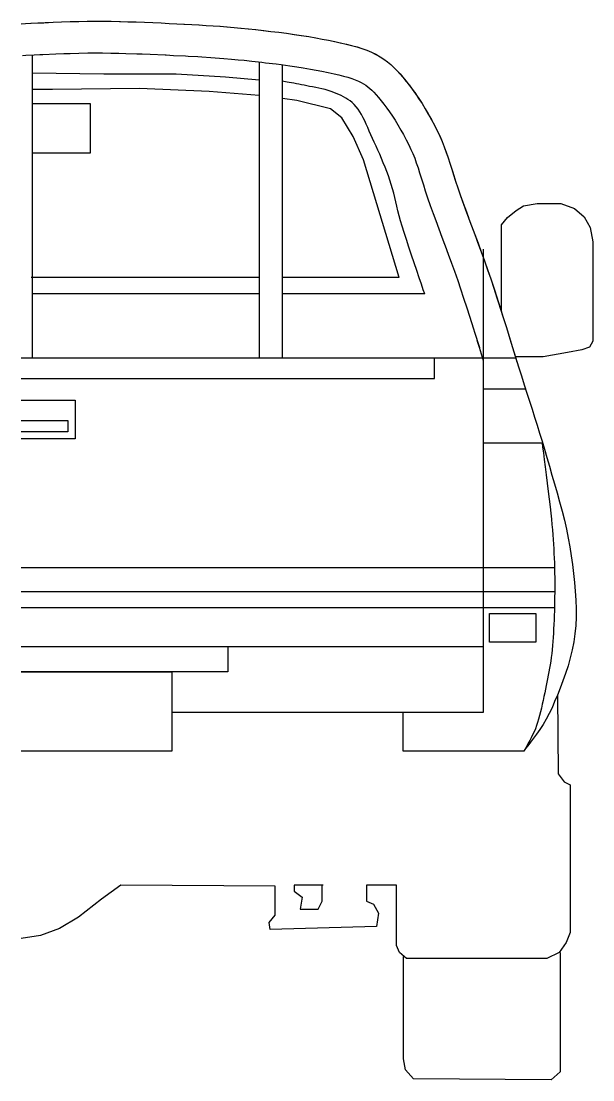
# Model space of a CAD drawing. Extents: x 47053 to 48816, y 72538 to 74171.
# Drawn here: x 47934 to 48816, y 72538 to 74171 of the extents above; entities that cross this region are included whole.
import ezdxf

# ---------------------------------------------------------------- set-up
doc = ezdxf.new("R2010")
doc.units = 0
doc.header["$LTSCALE"] = 32258
doc.header["$MEASUREMENT"] = 0
doc.layers.get('0').update_dxf_attribs({"linetype": 'CONTINUOUS'})

msp = doc.modelspace()

# ---------------------------------------------------------------- linework, layer by layer
at = {"linetype": 'CONTINUOUS'}
for p, q in [((47934.487, 74166.744), (47941.233, 74167.018)), ((47934.507, 74166.744), (47940.978, 74167.008)), ((47940.978, 74167.008), (47949.554, 74167.4)), ((47941.233, 74167.018), (47949.828, 74167.41)), ((47949.554, 74167.4), (47961.018, 74167.938)), ((47949.828, 74167.41), (47959.971, 74167.889)), ((47959.971, 74167.889), (47971.357, 74168.418)), ((47961.018, 74167.938), (47969.379, 74168.33)), ((47969.379, 74168.33), (47983.604, 74168.957)), ((47971.357, 74168.418), (47983.682, 74168.966)), ((47983.604, 74168.957), (47996.673, 74169.485)), ((47983.682, 74168.966), (47996.644, 74169.485)), ((47996.644, 74169.485), (48009.919, 74169.955)), ((47996.673, 74169.485), (48010.007, 74169.955)), ((48009.919, 74169.955), (48023.214, 74170.337)), ((48010.007, 74169.955), (48023.224, 74170.337)), ((48023.214, 74170.337), (48036.215, 74170.591)), ((48023.224, 74170.337), (48036.206, 74170.591)), ((48036.206, 74170.591), (48048.609, 74170.68)), ((48036.215, 74170.591), (48048.619, 74170.68)), ((48048.609, 74170.68), (48060.808, 74170.631)), ((48048.619, 74170.68), (48060.808, 74170.631)), ((48060.808, 74170.631), (48073.31, 74170.464)), ((48060.808, 74170.631), (48072.008, 74170.484)), ((48072.008, 74170.484), (48087.515, 74170.17)), ((48073.31, 74170.464), (48086.037, 74170.21)), ((48086.037, 74170.21), (48098.901, 74169.867)), ((48087.515, 74170.17), (48098.95, 74169.867)), ((48098.901, 74169.867), (48111.843, 74169.456)), ((48098.95, 74169.867), (48111.481, 74169.466)), ((48111.481, 74169.466), (48124.776, 74168.986)), ((48111.843, 74169.456), (48124.756, 74168.986)), ((48124.756, 74168.986), (48137.561, 74168.467)), ((48124.776, 74168.986), (48137.522, 74168.467)), ((48137.522, 74168.467), (48150.151, 74167.909)), ((48137.561, 74168.467), (48150.19, 74167.909)), ((48150.151, 74167.909), (48162.614, 74167.331)), ((48150.19, 74167.909), (48162.555, 74167.341)), ((48162.555, 74167.341), (48174.558, 74166.744)), ((48162.614, 74167.331), (48174.45, 74166.744)), ((48174.45, 74166.744), (48185.474, 74166.186)), ((48174.558, 74166.744), (48186.198, 74166.157)), ((48185.474, 74166.186), (48197.564, 74165.55)), ((48186.198, 74166.157), (48197.545, 74165.55)), ((48197.545, 74165.55), (48208.656, 74164.923)), ((48197.564, 74165.55), (48208.999, 74164.903)), ((48208.656, 74164.923), (48219.582, 74164.257)), ((48208.999, 74164.903), (48219.641, 74164.248)), ((48219.582, 74164.257), (48230.4, 74163.552)), ((48219.641, 74164.248), (48230.4, 74163.552)), ((48230.4, 74163.552), (48241.149, 74162.779)), ((48230.4, 74163.552), (48240.934, 74162.789)), ((48240.934, 74162.789), (48251.889, 74161.937)), ((48241.149, 74162.779), (48251.909, 74161.937)), ((48251.889, 74161.937), (48262.942, 74160.997)), ((48251.909, 74161.937), (48262.717, 74161.017)), ((48262.717, 74161.017), (48273.652, 74159.999)), ((48262.942, 74160.997), (48273.368, 74160.018)), ((48273.368, 74160.018), (48284.94, 74158.853)), ((48273.652, 74159.999), (48284.754, 74158.873)), ((48284.754, 74158.873), (48296.15, 74157.659)), ((48284.94, 74158.853), (48295.758, 74157.698)), ((48295.758, 74157.698), (48308.514, 74156.278)), ((48296.15, 74157.659), (48307.839, 74156.357)), ((48307.839, 74156.357), (48319.704, 74154.986)), ((48308.514, 74156.278), (48319.479, 74155.006)), ((48319.479, 74155.006), (48332.069, 74153.479)), ((48319.704, 74154.986), (48331.638, 74153.527)), ((48331.638, 74153.527), (48343.543, 74151.99)), ((48332.069, 74153.479), (48343.543, 74151.99)), ((48343.543, 74151.99), (48355.32, 74150.375)), ((48343.543, 74151.99), (48355.878, 74150.297)), ((48355.32, 74150.375), (48366.843, 74148.681)), ((48355.878, 74150.297), (48366.275, 74148.779)), ((48366.275, 74148.779), (48378.023, 74146.909)), ((48366.843, 74148.681), (48378.014, 74146.909)), ((48378.014, 74146.909), (48388.734, 74145.059)), ((48378.023, 74146.909), (48388.734, 74145.059)), ((48388.734, 74145.059), (48398.886, 74143.13)), ((48388.734, 74145.059), (48398.886, 74143.13)), ((48398.886, 74143.13), (48408.568, 74141.202)), ((48398.886, 74143.13), (48408.539, 74141.212)), ((48408.539, 74141.212), (48418.192, 74139.244)), ((48408.568, 74141.202), (48417.937, 74139.293)), ((48417.937, 74139.293), (48426.993, 74137.374)), ((48418.192, 74139.244), (48426.386, 74137.511)), ((48426.386, 74137.511), (48436.088, 74135.298)), ((48426.993, 74137.374), (48435.726, 74135.387)), ((48435.726, 74135.387), (48444.145, 74133.292)), ((48436.088, 74135.298), (48444.047, 74133.311)), ((48444.047, 74133.311), (48452.486, 74130.981)), ((48444.145, 74133.292), (48452.261, 74131.05)), ((47936.465, 74117.833), (47941.683, 74118.039)), ((47941.683, 74118.039), (47954.469, 74118.626)), ((47951.375, 74118.479), (47951.375, 73651.183)), ((47954.469, 74118.626), (47963.329, 74119.047)), ((47963.329, 74119.047), (47967.813, 74119.262)), ((47967.813, 74119.262), (47987.872, 74120.144)), ((47987.872, 74120.144), (48000.374, 74120.653)), ((48000.374, 74120.653), (48009.968, 74120.986)), ((48009.968, 74120.986), (48023.439, 74121.367)), ((48023.439, 74121.367), (48037.537, 74121.641)), ((48037.537, 74121.641), (48048.786, 74121.73)), ((48048.786, 74121.73), (48059.966, 74121.681)), ((48059.966, 74121.681), (48072.967, 74121.514)), ((48072.967, 74121.514), (48085.185, 74121.26)), ((48085.185, 74121.26), (48096.091, 74120.976)), ((48096.091, 74120.976), (48113.047, 74120.437)), ((48113.047, 74120.437), (48121.036, 74120.153)), ((48121.036, 74120.153), (48133.508, 74119.634)), ((48133.508, 74119.634), (48156.769, 74118.607)), ((48156.769, 74118.607), (48157.954, 74118.558)), ((48157.954, 74118.558), (48169.438, 74117.99)), ((48169.438, 74117.99), (48188.156, 74117.04)), ((48188.156, 74117.04), (48192.239, 74116.815)), ((48192.239, 74116.815), (48206.982, 74115.993)), ((48206.982, 74115.993), (48213.219, 74115.611)), ((48452.261, 74131.05), (48460.054, 74128.592)), ((48452.486, 74130.981), (48459.858, 74128.661)), ((48459.858, 74128.661), (48467.749, 74125.792)), ((48460.054, 74128.592), (48467.524, 74125.881)), ((48467.524, 74125.881), (48474.69, 74122.875)), ((48467.749, 74125.792), (48474.612, 74122.914)), ((48474.612, 74122.914), (48481.337, 74119.625)), ((48474.69, 74122.875), (48481.533, 74119.517)), ((48481.337, 74119.625), (48488.112, 74115.787)), ((48481.533, 74119.517), (48487.945, 74115.895)), ((48487.945, 74115.895), (48493.849, 74112.096)), ((48488.112, 74115.787), (48493.79, 74112.145)), ((48213.219, 74115.611), (48226.778, 74114.72)), ((48226.778, 74114.72), (48240.19, 74113.76)), ((48240.19, 74113.76), (48246.837, 74113.242)), ((48246.837, 74113.242), (48258.673, 74112.243)), ((48258.673, 74112.243), (48269.335, 74111.244)), ((48269.335, 74111.244), (48278.165, 74110.354)), ((48278.165, 74110.354), (48290.001, 74109.081)), ((48290.001, 74109.081), (48305.754, 74107.328)), ((48301.377, 74107.818), (48301.377, 73651.183)), ((48305.754, 74107.328), (48311.53, 74106.663)), ((48311.53, 74106.663), (48327.566, 74104.705)), ((48327.566, 74104.705), (48335.476, 74103.687)), ((48335.476, 74103.687), (48349.045, 74101.817)), ((48337.659, 73651.183), (48337.659, 74103.54)), ((48349.045, 74101.817), (48359.54, 74100.28)), ((48359.54, 74100.28), (48369.349, 74098.723)), ((48493.79, 74112.145), (48499.233, 74108.141)), ((48493.849, 74112.096), (48499.321, 74108.082)), ((48499.233, 74108.141), (48504.686, 74103.638)), ((48499.321, 74108.082), (48504.461, 74103.843)), ((48504.461, 74103.843), (48509.337, 74099.35)), ((48504.686, 74103.638), (48509.229, 74099.457)), ((48509.229, 74099.457), (48513.977, 74094.621)), ((48509.337, 74099.35), (48514.026, 74094.582)), ((48061.826, 74089.178), (47951.375, 74090.754)), ((48173.735, 74089.178), (48061.826, 74089.178)), ((48249.393, 74084.449), (48173.735, 74089.178)), ((48301.377, 74079.721), (48249.393, 74084.449)), ((48369.349, 74098.723), (48380.432, 74096.814)), ((48380.432, 74096.814), (48389.35, 74095.12)), ((48389.35, 74095.12), (48398.005, 74093.397)), ((48398.005, 74093.397), (48407.853, 74091.39)), ((48407.853, 74091.39), (48416.929, 74089.462)), ((48416.929, 74089.462), (48424.32, 74087.778)), ((48424.32, 74087.778), (48431.614, 74085.967)), ((48431.614, 74085.967), (48438.428, 74084.087)), ((48438.428, 74084.087), (48444.429, 74082.198)), ((48513.977, 74094.621), (48518.715, 74089.442)), ((48514.026, 74094.582), (48518.637, 74089.52)), ((48518.637, 74089.52), (48523.219, 74084.136)), ((48518.715, 74089.442), (48523.16, 74084.204)), ((48523.16, 74084.204), (48527.585, 74078.761)), ((48523.219, 74084.136), (48527.889, 74078.399)), ((48116.993, 74067.111), (47983.016, 74065.535)), ((48224.174, 74062.383), (48116.993, 74067.111)), ((48339.578, 74077.792), (48337.659, 74078.144)), ((48341.967, 74077.371), (48339.578, 74077.792)), ((48344.767, 74076.872), (48341.967, 74077.371)), ((48347.919, 74076.304), (48344.767, 74076.872)), ((48351.355, 74075.687), (48347.919, 74076.304)), ((48355.027, 74075.012), (48351.355, 74075.687)), ((48358.864, 74074.277), (48355.027, 74075.012)), ((48362.81, 74073.514), (48358.864, 74074.277)), ((48366.794, 74072.691), (48362.81, 74073.514)), ((48370.759, 74071.84), (48366.794, 74072.691)), ((48374.871, 74070.978), (48370.759, 74071.84)), ((48379.276, 74070.117), (48374.871, 74070.978)), ((48383.897, 74069.226), (48379.276, 74070.117)), ((48388.665, 74068.306), (48383.897, 74069.226)), ((48393.521, 74067.317), (48388.665, 74068.306)), ((48398.377, 74066.25), (48393.521, 74067.317)), ((48444.429, 74082.198), (48449.618, 74080.308)), ((48449.618, 74080.308), (48454.522, 74078.252)), ((48454.522, 74078.252), (48458.624, 74076.235)), ((48458.624, 74076.235), (48462.658, 74073.964)), ((48462.658, 74073.964), (48466.026, 74071.791)), ((48466.026, 74071.791), (48469.296, 74069.392)), ((48469.296, 74069.392), (48472.281, 74066.925)), ((48472.281, 74066.925), (48475.356, 74064.096)), ((48527.585, 74078.761), (48532.745, 74072.212)), ((48527.889, 74078.399), (48532.696, 74072.29)), ((48532.696, 74072.29), (48537.649, 74065.75)), ((48532.745, 74072.212), (48537.659, 74065.721)), ((47983.016, 74065.535), (47951.493, 74065.535)), ((48301.377, 74056.078), (48224.174, 74062.383)), ((48359.726, 74048.197), (48337.659, 74051.349)), ((48403.174, 74065.085), (48398.377, 74066.25)), ((48407.834, 74063.802), (48403.174, 74065.085)), ((48412.288, 74062.383), (48407.834, 74063.802)), ((48416.469, 74060.806), (48412.288, 74062.383)), ((48420.434, 74059.171), (48416.469, 74060.806)), ((48424.262, 74057.537), (48420.434, 74059.171)), ((48427.982, 74055.843), (48424.262, 74057.537)), ((48431.594, 74054.061), (48427.982, 74055.843)), ((48435.089, 74052.142), (48431.594, 74054.061)), ((48438.486, 74050.028), (48435.089, 74052.142)), ((48475.356, 74064.096), (48478.341, 74061.061)), ((48478.341, 74061.061), (48481.925, 74057.135)), ((48481.925, 74057.135), (48485.625, 74052.779)), ((48485.625, 74052.779), (48489.737, 74047.727)), ((48537.649, 74065.75), (48542.652, 74058.76)), ((48537.659, 74065.721), (48542.916, 74058.388)), ((48542.652, 74058.76), (48547.655, 74051.369)), ((48542.916, 74058.388), (48547.469, 74051.663)), ((48547.469, 74051.663), (48552.628, 74043.645)), ((48547.655, 74051.369), (48552.628, 74043.645)), ((48041.335, 74043.468), (47951.375, 74043.468)), ((47951.375, 74043.468), (47951.375, 73967.811)), ((48041.335, 73967.811), (48041.335, 74043.468)), ((48411.74, 74035.587), (48359.726, 74048.197)), ((48429.078, 74021.402), (48411.74, 74035.587)), ((48441.786, 74047.678), (48438.486, 74050.028)), ((48444.997, 74045.044), (48441.786, 74047.678)), ((48448.11, 74042.088), (48444.997, 74045.044)), ((48451.145, 74038.74), (48448.11, 74042.088)), ((48454.043, 74035.01), (48451.145, 74038.74)), ((48456.774, 74030.937), (48454.043, 74035.01)), ((48489.737, 74047.727), (48493.78, 74042.587)), ((48493.78, 74042.587), (48498.382, 74036.508)), ((48498.382, 74036.508), (48502.425, 74030.878)), ((48552.628, 74043.645), (48557.543, 74035.646)), ((48552.628, 74043.645), (48557.513, 74035.705)), ((48557.513, 74035.705), (48562.173, 74027.736)), ((48557.543, 74035.646), (48562.359, 74027.432)), ((48446.416, 73993.03), (48429.078, 74021.402)), ((48459.359, 74026.551), (48456.774, 74030.937)), ((48461.845, 74021.881), (48459.359, 74026.551)), ((48464.254, 74016.977), (48461.845, 74021.881)), ((48502.425, 74030.878), (48506.879, 74024.29)), ((48506.879, 74024.29), (48511.06, 74017.799)), ((48511.06, 74017.799), (48515.357, 74010.799)), ((48562.173, 74027.736), (48567.352, 74018.465)), ((48562.359, 74027.432), (48567.039, 74019.052)), ((48567.039, 74019.052), (48571.552, 74010.584)), ((48567.352, 74018.465), (48571.65, 74010.417)), ((48466.623, 74011.847), (48464.254, 74016.977)), ((48468.982, 74006.54), (48466.623, 74011.847)), ((48471.371, 74001.097), (48468.982, 74006.54)), ((48515.357, 74010.799), (48520.174, 74002.575)), ((48520.174, 74002.575), (48523.943, 73995.83)), ((48571.552, 74010.584), (48575.86, 74002.076)), ((48571.65, 74010.417), (48575.781, 74002.262)), ((48575.781, 74002.262), (48579.864, 73993.716)), ((48575.86, 74002.076), (48579.923, 73993.578)), ((48462.178, 73956.778), (48446.416, 73993.03)), ((48473.828, 73995.527), (48471.371, 74001.097)), ((48476.364, 73989.878), (48473.828, 73995.527)), ((48479.017, 73984.092), (48476.364, 73989.878)), ((48523.943, 73995.83), (48528.182, 73987.881)), ((48528.182, 73987.881), (48532.059, 73980.215)), ((48579.864, 73993.716), (48583.711, 73985.051)), ((48579.923, 73993.578), (48583.643, 73985.188)), ((48583.643, 73985.188), (48586.981, 73976.867)), ((48583.711, 73985.051), (48586.913, 73977.043)), ((48481.748, 73978.071), (48479.017, 73984.092)), ((48484.539, 73971.854), (48481.748, 73978.071)), ((48487.348, 73965.471), (48484.539, 73971.854)), ((48532.059, 73980.215), (48535.515, 73973)), ((48535.515, 73973), (48538.403, 73966.47)), ((48586.913, 73977.043), (48590.075, 73968.418)), ((48586.981, 73976.867), (48590.036, 73968.536)), ((47951.375, 73967.811), (48041.335, 73967.811)), ((48517.345, 73775.516), (48462.178, 73956.778)), ((48490.158, 73958.951), (48487.348, 73965.471)), ((48492.938, 73952.323), (48490.158, 73958.951)), ((48538.403, 73966.47), (48541.311, 73959.225)), ((48541.311, 73959.225), (48543.866, 73952.265)), ((48590.036, 73968.536), (48592.894, 73960.116)), ((48590.075, 73968.418), (48592.914, 73960.087)), ((48592.894, 73960.116), (48595.665, 73951.521)), ((48592.914, 73960.087), (48595.528, 73951.942)), ((48495.65, 73945.607), (48492.938, 73952.323)), ((48498.284, 73938.843), (48495.65, 73945.607)), ((48500.8, 73932.048), (48498.284, 73938.843)), ((48543.866, 73952.265), (48546.509, 73944.482)), ((48546.509, 73944.482), (48548.947, 73936.904)), ((48548.947, 73936.904), (48550.464, 73932.068)), ((48595.528, 73951.942), (48599.434, 73939.508)), ((48595.665, 73951.521), (48598.445, 73942.67)), ((48598.445, 73942.67), (48601.304, 73933.487)), ((48599.434, 73939.508), (48601.617, 73932.499)), ((48503.159, 73925.254), (48500.8, 73932.048)), ((48505.303, 73918.567), (48503.159, 73925.254)), ((48550.464, 73932.068), (48554.684, 73918.558)), ((48601.304, 73933.487), (48604.358, 73923.874)), ((48601.617, 73932.499), (48604.358, 73923.874)), ((48604.358, 73923.874), (48607.697, 73913.761)), ((48604.358, 73923.874), (48607.775, 73913.545)), ((48507.202, 73912.008), (48505.303, 73918.567)), ((48508.925, 73905.488), (48507.202, 73912.008)), ((48510.541, 73898.929), (48508.925, 73905.488)), ((48554.684, 73918.558), (48557.66, 73909.189)), ((48557.66, 73909.189), (48561.194, 73898.469)), ((48607.697, 73913.761), (48611.407, 73903.06)), ((48607.775, 73913.545), (48611.466, 73902.874)), ((48512.127, 73892.262), (48510.541, 73898.929)), ((48513.752, 73885.389), (48512.127, 73892.262)), ((48561.194, 73898.469), (48565.355, 73886.466)), ((48611.407, 73903.06), (48615.499, 73891.762)), ((48611.466, 73902.874), (48615.274, 73892.36)), ((48615.274, 73892.36), (48619.562, 73880.67)), ((48615.499, 73891.762), (48619.846, 73879.926)), ((48709.356, 73885.673), (48730.16, 73889.344)), ((48730.16, 73889.344), (48766.774, 73889.344)), ((48766.774, 73889.344), (48787.578, 73881.777)), ((48515.495, 73878.242), (48513.752, 73885.389)), ((48517.413, 73870.734), (48515.495, 73878.242)), ((48565.355, 73886.466), (48569.751, 73874.346)), ((48569.751, 73874.346), (48573.745, 73863.46)), ((48619.562, 73880.67), (48624.31, 73867.934)), ((48619.846, 73879.926), (48624.428, 73867.611)), ((48684.323, 73867.699), (48697.706, 73878.938)), ((48697.706, 73878.938), (48709.356, 73885.673)), ((48787.578, 73881.777), (48802.557, 73869.216)), ((48519.587, 73862.794), (48517.413, 73870.734)), ((48522.073, 73854.325), (48519.587, 73862.794)), ((48573.745, 73863.46), (48583.388, 73837.526)), ((48624.31, 73867.934), (48624.986, 73866.103)), ((48624.428, 73867.611), (48629.166, 73854.893)), ((48624.986, 73866.103), (48635.647, 73837.467)), ((48629.166, 73854.893), (48634.042, 73841.814)), ((48675.238, 73856.881), (48684.323, 73867.699)), ((48675.238, 73724.569), (48675.238, 73856.881)), ((48802.557, 73869.216), (48812.083, 73852.72)), ((48525.059, 73844.8), (48522.073, 73854.325)), ((48528.564, 73833.982), (48525.059, 73844.8)), ((48634.042, 73841.814), (48638.995, 73828.451)), ((48812.083, 73852.72), (48816.048, 73830.252)), ((48532.412, 73822.273), (48528.564, 73833.982)), ((48536.475, 73810.104), (48532.412, 73822.273)), ((48583.388, 73837.526), (48587.471, 73826.59)), ((48587.471, 73826.59), (48588.264, 73824.466)), ((48588.264, 73824.466), (48593.031, 73811.612)), ((48635.647, 73837.467), (48637.928, 73831.329)), ((48637.928, 73831.329), (48644.556, 73813.247)), ((48638.995, 73828.451), (48643.979, 73814.842)), ((48816.048, 73830.252), (48816.048, 73677.136)), ((48540.596, 73797.886), (48536.475, 73810.104)), ((48593.031, 73811.612), (48598.23, 73797.406)), ((48643.979, 73814.842), (48648.942, 73801.058)), ((48644.556, 73813.247), (48648.453, 73802.419)), ((48647.082, 73819.033), (48647.082, 73104.813)), ((48544.62, 73786.011), (48540.596, 73797.886)), ((48598.23, 73797.406), (48602.694, 73785.012)), ((48648.453, 73802.419), (48654.18, 73786.207)), ((48648.942, 73801.058), (48653.847, 73787.156)), ((48301.377, 73775.516), (47949.916, 73775.516)), ((48517.345, 73775.516), (48337.659, 73775.516)), ((48548.409, 73774.909), (48544.62, 73786.011)), ((48551.786, 73764.982), (48548.409, 73774.909)), ((48602.694, 73785.012), (48607.716, 73770.778)), ((48653.847, 73787.156), (48658.634, 73773.186)), ((48654.18, 73786.207), (48658.507, 73773.568)), ((48658.507, 73773.568), (48663.656, 73758.129)), ((48658.634, 73773.186), (48663.402, 73758.922)), ((48554.625, 73756.641), (48551.786, 73764.982)), ((48556.75, 73750.297), (48554.625, 73756.641)), ((48607.716, 73770.778), (48612.2, 73757.688)), ((48612.2, 73757.688), (48616.86, 73743.757)), ((48663.402, 73758.922), (48668.209, 73744.159)), ((48663.656, 73758.129), (48667.886, 73745.187)), ((48301.377, 73750.297), (47951.375, 73750.297)), ((48556.75, 73750.297), (48337.659, 73750.297)), ((48616.86, 73743.757), (48621.814, 73728.544)), ((48667.886, 73745.187), (48673.329, 73728.142)), ((48668.209, 73744.159), (48673.055, 73729.023)), ((48621.814, 73728.544), (48625.926, 73715.709)), ((48673.055, 73729.023), (48677.911, 73713.653)), ((48673.329, 73728.142), (48677.92, 73713.633)), ((48625.926, 73715.709), (48632.064, 73696.266)), ((48677.911, 73713.653), (48682.747, 73698.165)), ((48677.92, 73713.633), (48682.737, 73698.204)), ((48632.064, 73696.266), (48633.65, 73691.195)), ((48633.65, 73691.195), (48641.051, 73667.346)), ((48682.737, 73698.204), (48688.122, 73680.856)), ((48682.747, 73698.165), (48687.544, 73682.707)), ((48637.654, 73678.36), (48647.19, 73647.512)), ((48641.051, 73667.346), (48637.654, 73678.36)), ((48687.544, 73682.707), (48692.273, 73667.385)), ((48688.122, 73680.856), (48696.394, 73654.061)), ((48816.048, 73677.136), (48810.771, 73667.983)), ((48692.273, 73667.385), (48696.923, 73652.348)), ((48776.76, 73659.828), (48739.314, 73653.229)), ((48799.228, 73663.783), (48776.76, 73659.828)), ((48810.771, 73667.983), (48799.228, 73663.783)), ((48697.628, 73651.183), (47934.487, 73651.183)), ((48572.051, 73619.698), (48572.051, 73651.183)), ((48696.394, 73654.061), (48699.047, 73645.495)), ((48696.923, 73652.348), (48701.465, 73637.722)), ((48739.314, 73653.229), (48697.706, 73653.229)), ((48701.465, 73637.722), (48705.861, 73623.634)), ((47934.487, 73619.698), (48572.051, 73619.698)), ((48705.861, 73623.634), (48710.139, 73610.143)), ((48710.139, 73610.143), (48714.3, 73597.132)), ((48647.082, 73603.809), (48711.304, 73603.809)), ((48714.3, 73597.132), (48718.373, 73584.494)), ((47934.487, 73586.373), (48017.693, 73586.373)), ((48017.693, 73586.373), (48017.693, 73526.478)), ((48718.373, 73584.494), (48722.367, 73572.129)), ((48722.367, 73572.129), (48726.283, 73559.93)), ((47934.487, 73554.849), (48006.659, 73554.849)), ((48006.659, 73554.849), (48006.659, 73537.511)), ((48726.283, 73559.93), (48730.14, 73547.791)), ((48730.14, 73547.791), (48733.949, 73535.602)), ((48006.659, 73537.511), (47934.487, 73537.511)), ((48733.949, 73535.602), (48737.728, 73523.267)), ((48017.693, 73526.478), (47934.487, 73526.478)), ((48647.082, 73520.496), (48737.776, 73520.496)), ((48737.728, 73523.267), (48741.477, 73510.667)), ((48737.776, 73520.496), (48738.618, 73513.898)), ((48738.618, 73513.898), (48739.734, 73505.224)), ((48739.734, 73505.224), (48741.076, 73494.905)), ((48741.477, 73510.667), (48745.217, 73497.695)), ((48745.217, 73497.695), (48749.045, 73484.391)), ((48741.076, 73494.905), (48742.564, 73483.363)), ((48742.564, 73483.363), (48744.15, 73471.008)), ((48749.045, 73484.391), (48753, 73470.841)), ((48744.15, 73471.008), (48745.765, 73458.281)), ((48753, 73470.841), (48757.004, 73457.116)), ((48745.765, 73458.281), (48747.341, 73445.583)), ((48757.004, 73457.116), (48760.998, 73443.263)), ((48747.341, 73445.583), (48748.82, 73433.346)), ((48748.82, 73433.346), (48750.131, 73421.989)), ((48760.998, 73443.263), (48764.895, 73429.322)), ((48750.131, 73421.989), (48751.208, 73411.925)), ((48764.895, 73429.322), (48768.644, 73415.332)), ((48768.644, 73415.332), (48772.169, 73401.362)), ((48751.208, 73411.925), (48752.109, 73402.958)), ((48752.109, 73402.958), (48752.902, 73394.499)), ((48772.169, 73401.362), (48775.38, 73387.44)), ((48752.902, 73394.499), (48753.617, 73386.481)), ((48753.617, 73386.481), (48754.243, 73378.806)), ((48775.38, 73387.44), (48778.229, 73373.627)), ((48754.243, 73378.806), (48754.792, 73371.395)), ((48754.792, 73371.395), (48755.281, 73364.15)), ((48778.229, 73373.627), (48780.637, 73359.95)), ((48755.281, 73364.15), (48755.702, 73357.003)), ((48755.702, 73357.003), (48756.074, 73349.847)), ((48756.074, 73349.847), (48756.407, 73342.602)), ((48780.637, 73359.95), (48782.742, 73346.322)), ((48756.407, 73342.602), (48756.691, 73335.172)), ((48756.691, 73335.172), (48756.936, 73327.624)), ((48782.742, 73346.322), (48784.671, 73332.626)), ((48784.671, 73332.626), (48786.394, 73318.901)), ((48756.936, 73327.624), (47934.487, 73327.624)), ((48756.936, 73327.624), (48757.112, 73320.066)), ((48757.112, 73320.066), (48757.229, 73312.508)), ((48786.394, 73318.901), (48787.852, 73305.204)), ((48757.229, 73312.508), (48757.288, 73304.979)), ((48757.288, 73304.979), (48757.298, 73297.48)), ((48787.852, 73305.204), (48789.008, 73291.577)), ((47934.487, 73291.312), (48757.298, 73291.312)), ((48757.259, 73290.049), (48757.17, 73282.678)), ((48757.298, 73297.48), (48757.259, 73290.049)), ((48789.008, 73291.577), (48789.801, 73278.067)), ((48756.887, 73268.218), (48756.691, 73261.159)), ((48757.043, 73275.394), (48756.887, 73268.218)), ((48757.17, 73282.678), (48757.043, 73275.394)), ((48789.801, 73278.067), (48790.202, 73264.723)), ((47934.487, 73266.642), (48756.975, 73266.642)), ((48656.637, 73257.047), (48727.908, 73257.047)), ((48656.637, 73213.188), (48656.637, 73257.047)), ((48727.908, 73257.047), (48727.908, 73213.188)), ((48756.475, 73254.198), (48756.221, 73247.306)), ((48756.691, 73261.159), (48756.475, 73254.198)), ((48790.153, 73251.585), (48789.605, 73238.711)), ((48790.202, 73264.723), (48790.153, 73251.585)), ((48755.937, 73240.473), (48755.614, 73233.728)), ((48756.221, 73247.306), (48755.937, 73240.473)), ((48789.605, 73238.711), (48788.508, 73226.14)), ((48754.821, 73220.511), (48754.351, 73214.05)), ((48755.242, 73227.07), (48754.821, 73220.511)), ((48755.614, 73233.728), (48755.242, 73227.07)), ((48788.508, 73226.14), (48786.756, 73213.727)), ((47934.487, 73206.462), (48253.269, 73206.462)), ((48253.269, 73206.462), (48253.269, 73167.107)), ((48253.269, 73206.462), (48647.082, 73206.462)), ((48727.908, 73213.188), (48656.637, 73213.188)), ((48753.235, 73201.47), (48752.579, 73195.37)), ((48753.822, 73207.696), (48753.235, 73201.47)), ((48754.351, 73214.05), (48753.822, 73207.696)), ((48786.756, 73213.727), (48784.328, 73201.303)), ((48751.864, 73189.457), (48751.081, 73183.73)), ((48752.579, 73195.37), (48751.864, 73189.457)), ((48781.313, 73188.968), (48777.837, 73176.809)), ((48784.328, 73201.303), (48781.313, 73188.968)), ((48749.338, 73172.726), (48748.389, 73167.361)), ((48750.239, 73178.169), (48749.338, 73172.726)), ((48751.081, 73183.73), (48750.239, 73178.169)), ((48777.837, 73176.809), (48773.999, 73164.894)), ((48253.269, 73167.107), (47934.487, 73167.107)), ((47934.487, 73167.107), (48166.687, 73167.107)), ((48166.687, 73167.107), (48166.687, 73045.104)), ((48746.343, 73156.759), (48745.256, 73151.433)), ((48747.39, 73162.055), (48746.343, 73156.759)), ((48748.389, 73167.361), (48747.39, 73162.055)), ((48769.907, 73153.322), (48765.658, 73142.162)), ((48773.999, 73164.894), (48769.907, 73153.322)), ((48742.985, 73140.546), (48741.81, 73134.907)), ((48744.14, 73146.039), (48742.985, 73140.546)), ((48745.256, 73151.433), (48744.14, 73146.039)), ((48765.658, 73142.162), (48761.37, 73131.5)), ((48739.362, 73123.257), (48738.08, 73117.354)), ((48740.606, 73129.131), (48739.362, 73123.257)), ((48741.81, 73134.907), (48740.606, 73129.131)), ((48757.151, 73121.427), (48753.088, 73112.009)), ((48761.37, 73131.5), (48757.151, 73121.427)), ((48761.635, 73132.156), (48762.389, 73009.958)), ((48647.082, 73104.813), (48166.687, 73104.813)), ((48523.689, 73045.104), (48523.689, 73104.813)), ((48735.378, 73105.684), (48733.949, 73100.016)), ((48736.758, 73111.48), (48735.378, 73105.684)), ((48738.08, 73117.354), (48736.758, 73111.48)), ((48753.088, 73112.009), (48748.888, 73103.109)), ((48730.904, 73089.296), (48729.279, 73084.352)), ((48732.461, 73094.533), (48730.904, 73089.296)), ((48733.949, 73100.016), (48732.461, 73094.533)), ((48744.248, 73094.543), (48739.323, 73086.359)), ((48748.888, 73103.109), (48744.248, 73094.543)), ((48725.441, 73074.797), (48723.248, 73070.098)), ((48729.23, 73071.429), (48724.384, 73064.782)), ((48727.477, 73079.564), (48725.441, 73074.797)), ((48729.279, 73084.352), (48727.477, 73079.564)), ((48734.262, 73078.644), (48729.23, 73071.429)), ((48739.323, 73086.359), (48734.262, 73078.644)), ((48716.473, 73057.165), (48714.398, 73053.464)), ((48719.851, 73058.771), (48715.818, 73053.455)), ((48718.686, 73061.218), (48716.473, 73057.165)), ((48720.967, 73065.555), (48718.686, 73061.218)), ((48724.384, 73064.782), (48719.851, 73058.771)), ((48723.248, 73070.098), (48720.967, 73065.555)), ((48166.687, 73045.104), (47934.487, 73045.104)), ((48709.797, 73045.104), (48523.689, 73045.104)), ((48712.411, 73048.873), (48709.797, 73045.104)), ((48710.991, 73047.365), (48709.797, 73045.104)), ((48712.548, 73050.175), (48710.991, 73047.365)), ((48715.818, 73053.455), (48712.411, 73048.873)), ((48714.398, 73053.464), (48712.548, 73050.175)), ((48762.389, 73009.958), (48771.669, 72997.583)), ((48771.669, 72997.583), (48780.95, 72992.943)), ((48780.95, 72992.943), (48780.95, 72765.56)), ((48087.975, 72838.261), (48058.585, 72816.605)), ((48326.185, 72836.714), (48087.975, 72838.261)), ((48326.185, 72791.856), (48326.185, 72836.714)), ((48355.575, 72838.261), (48355.575, 72828.98)), ((48400.433, 72838.261), (48355.575, 72838.261)), ((48355.575, 72828.98), (48367.949, 72819.699)), ((48398.886, 72813.511), (48398.886, 72838.261)), ((48466.946, 72838.261), (48466.946, 72813.511)), ((48513.351, 72838.261), (48466.946, 72838.261)), ((48513.351, 72745.451), (48513.351, 72838.261)), ((48058.585, 72816.605), (48023.009, 72788.762)), ((48367.949, 72819.699), (48364.856, 72801.137)), ((48392.699, 72801.137), (48398.886, 72813.511)), ((48466.946, 72813.511), (48477.774, 72808.871)), ((48364.856, 72801.137), (48392.699, 72801.137)), ((48477.774, 72808.871), (48485.508, 72794.95)), ((48485.508, 72794.95), (48482.414, 72774.841)), ((48023.009, 72788.762), (47993.619, 72771.747)), ((48316.904, 72781.028), (48326.185, 72791.856)), ((48318.451, 72770.2), (48316.904, 72781.028)), ((47964.229, 72760.92), (47934.487, 72756.279)), ((47993.619, 72771.747), (47964.229, 72760.92)), ((48482.414, 72774.841), (48318.451, 72770.2)), ((48780.95, 72765.56), (48774.763, 72750.092)), ((48517.991, 72734.624), (48513.351, 72745.451)), ((48774.763, 72750.092), (48763.935, 72734.624)), ((48528.819, 72725.343), (48517.991, 72734.624)), ((48524.178, 72570.661), (48524.178, 72728.436)), ((48763.935, 72734.624), (48745.374, 72725.343)), ((48765.482, 72734.624), (48765.482, 72550.552)), ((48745.374, 72725.343), (48528.819, 72725.343)), ((48527.272, 72553.646), (48524.178, 72570.661)), ((48539.646, 72539.724), (48527.272, 72553.646)), ((48765.482, 72550.552), (48751.561, 72538.177)), ((48751.561, 72538.177), (48539.646, 72539.724))]:
    msp.add_line(p, q, dxfattribs=at)

doc.saveas('drawing.dxf')
